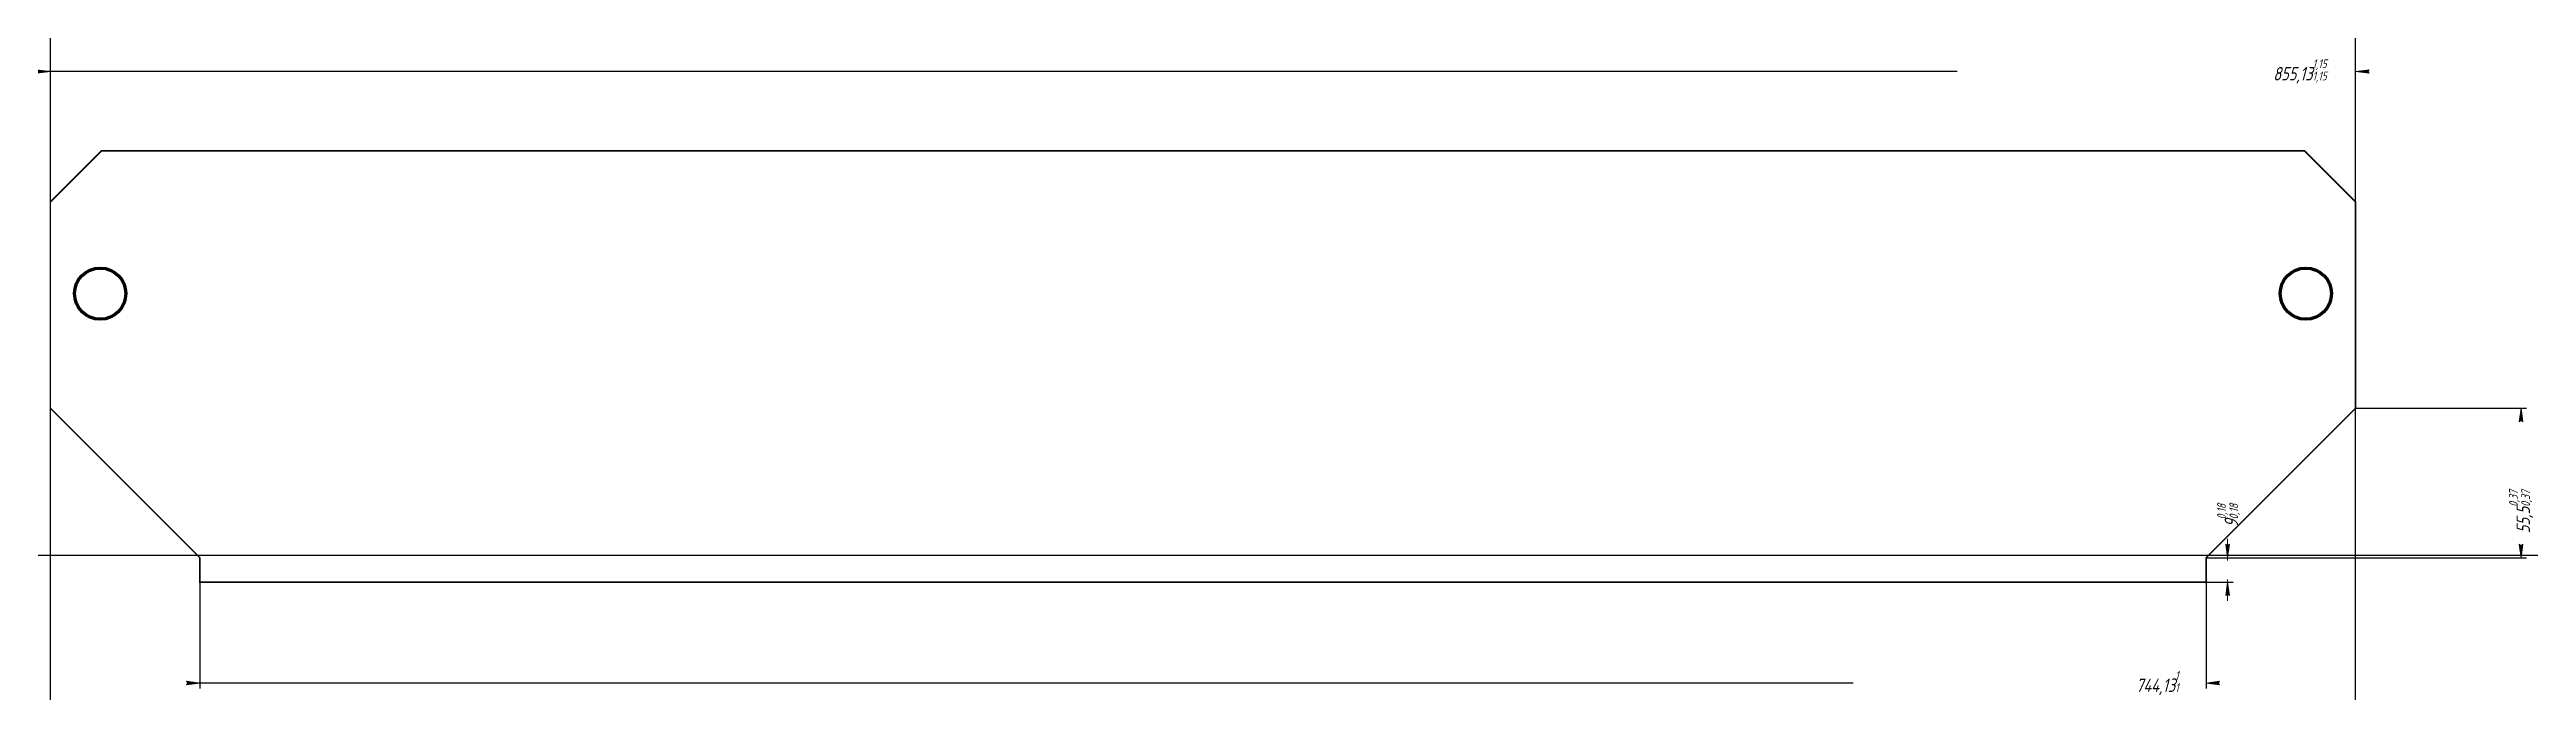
# Model space of a CAD drawing. Header units: millimetres. Extents: x -33 to 886, y -80 to 157.
import ezdxf

# ---------------------------------------------------------------- set-up
doc = ezdxf.new("R2010")
doc.units = ezdxf.units.MM
doc.linetypes.add('K5LT_BASIC', pattern=[0])
doc.linetypes.add('K5LT_THIN', pattern=[0])
doc.styles.add('KDIMTEXTSTYLE', font='GOST_AU.SHX', dxfattribs={"width": 0.96, "oblique": 15, "height": 5})
doc.dimstyles.new('KDIMSTYLE (1.00)', dxfattribs={"dimtxt": 5, "dimasz": 1, "dimexe": 2, "dimexo": 0, "dimgap": 1, "dimtad": 1, "dimtxsty": 'KDIMTEXTSTYLE', "dimsah": 1, "dimcen": 0, "dimdle": 1, "dimadec": 0, "dimazin": 0, "dimtfac": 0.667, "dimtmove": 0, "dimatfit": 3, "dimfxl": 1, "dimtvp": 1, "dimtolj": 1, "dimtzin": 0, "dimarcsym": 0})

# ---------------------------------------------------------------- blocks, each defined once
blk = doc.blocks.new('KDIMARROW_01')
blk.add_hatch(color=0).paths.add_polyline_path([(-5, -0.66), (0, 0), (-5, 0.66), (-4.5, 0)])
at = {"color": 0, "linetype": 'K5LT_THIN', "lineweight": 18}
for p, q in [((-4.5, 0), (-5, 0.66)), ((-5, 0.66), (0, 0)), ((0, 0), (-5, -0.66)), ((-5, -0.66), (-4.5, 0)), ((0, 0), (-1, 0))]:
    blk.add_line(p, q, dxfattribs=at)
blk = doc.blocks.new('KDIMARROW_02')
blk.add_hatch(color=0).paths.add_polyline_path([(4.5, 0), (5, 0.66), (0, 0), (5, -0.66)])
at = {"color": 0, "linetype": 'K5LT_THIN', "lineweight": 18}
for p, q in [((0, 0), (-1, 0)), ((5, 0.66), (0, 0)), ((0, 0), (5, -0.66)), ((0, 0), (7, 0)), ((4.5, 0), (5, 0.66)), ((5, -0.66), (4.5, 0))]:
    blk.add_line(p, q, dxfattribs=at)

msp = doc.modelspace()

# ---------------------------------------------------------------- linework, layer by layer
at = {"color": 9, "true_color": 0xdca5c1}
for p, direction in [((-32.383, 62.004), (0, 1)), ((822.748, 73.696), (0, 1)), ((438.916, -30.746), (1, 0))]:
    msp.add_xline(p, direction, dxfattribs=at)
at = {"color": 5, "linetype": 'K5LT_BASIC', "true_color": 0x0000ff, "const_width": 0.6}
for points in [[(-32.383, 23.754), (-32.383, 100.254), (-13.383, 119.254), (23.117, 119.254)], [(23.117, 119.254), (439.916, 119.254)], [(439.916, 119.254), (767.248, 119.254)], [(822.748, 23.754), (822.748, 100.254), (803.748, 119.254), (767.248, 119.254)], [(23.117, -31.746), (-32.383, 23.754)], [(822.748, 23.754), (767.248, -31.746), (767.248, -40.746), (439.916, -40.746)], [(439.916, -40.746), (23.117, -40.746), (23.117, -31.746)]]:
    msp.add_lwpolyline(points, dxfattribs=at)
at = {"color": 5, "linetype": 'K5LT_BASIC', "lineweight": 60, "true_color": 0x0000ff}
for centre in [(-13.883, 66.254), (804.248, 66.254)]:
    msp.add_circle(centre, 9.5, dxfattribs=at)

# ---------------------------------------------------------------- dimensions: what is measured, and where the dimension line sits
at = {"color": 7}
for base, p1, p2, location, override in [((-32.383, 148.661), (822.748, 100.254), (-32.383, 100.254), (802.072, 148.661), {"dimexo": 0, "dimpost": '\\H5.0;\\W0.965;\\Q15;<>\\H0.65x;\\S1,15^ 1,15;\\H1.5x;', "dimblk1": 'KDIMARROW_01', "dimblk2": 'KDIMARROW_01', "dimse1": 0, "dimse2": 0, "dimclrt": 7, "dimtolj": 1}), ((23.117, -78.213), (767.248, -40.746), (23.117, -40.746), (749.151, -78.213), {"dimexo": 0, "dimpost": '\\H5.0;\\W0.965;\\Q15;<>\\H0.65x;\\S1^ 1;\\H1.5x;', "dimblk1": 'KDIMARROW_01', "dimblk2": 'KDIMARROW_01', "dimse1": 0, "dimse2": 0, "dimclrt": 7, "dimtolj": 1})]:
    msp.add_linear_dim(base=base, p1=p1, p2=p2, location=location, dimstyle='KDIMSTYLE (1.00)', override=override, dxfattribs=at).render()
for base, p1, p2, location, override in [((884.107, 23.754), (767.248, -31.746), (822.748, 23.754), (884.107, -14.657), {"dimexo": 0, "dimpost": '\\H5.0;\\W0.965;\\Q15;<>\\H0.65x;\\S0,37^ 0,37;\\H1.5x;', "dimblk1": 'KDIMARROW_01', "dimblk2": 'KDIMARROW_01', "dimse1": 0, "dimse2": 0, "dimclrt": 7, "dimtolj": 1}), ((775.253, -31.746), (767.248, -40.746), (767.248, -31.746), (775.253, -16.057), {"dimexo": 0, "dimpost": '\\H5.0;\\W0.965;\\Q15;<>\\H0.65x;\\S0,18^ 0,18;\\H1.5x;', "dimblk1": 'KDIMARROW_02', "dimblk2": 'KDIMARROW_02', "dimse1": 0, "dimse2": 0, "dimclrt": 7, "dimtolj": 1})]:
    msp.add_linear_dim(base=base, p1=p1, p2=p2, angle=90, location=location, dimstyle='KDIMSTYLE (1.00)', override=override, dxfattribs=at).render()

doc.saveas('drawing.dxf')
